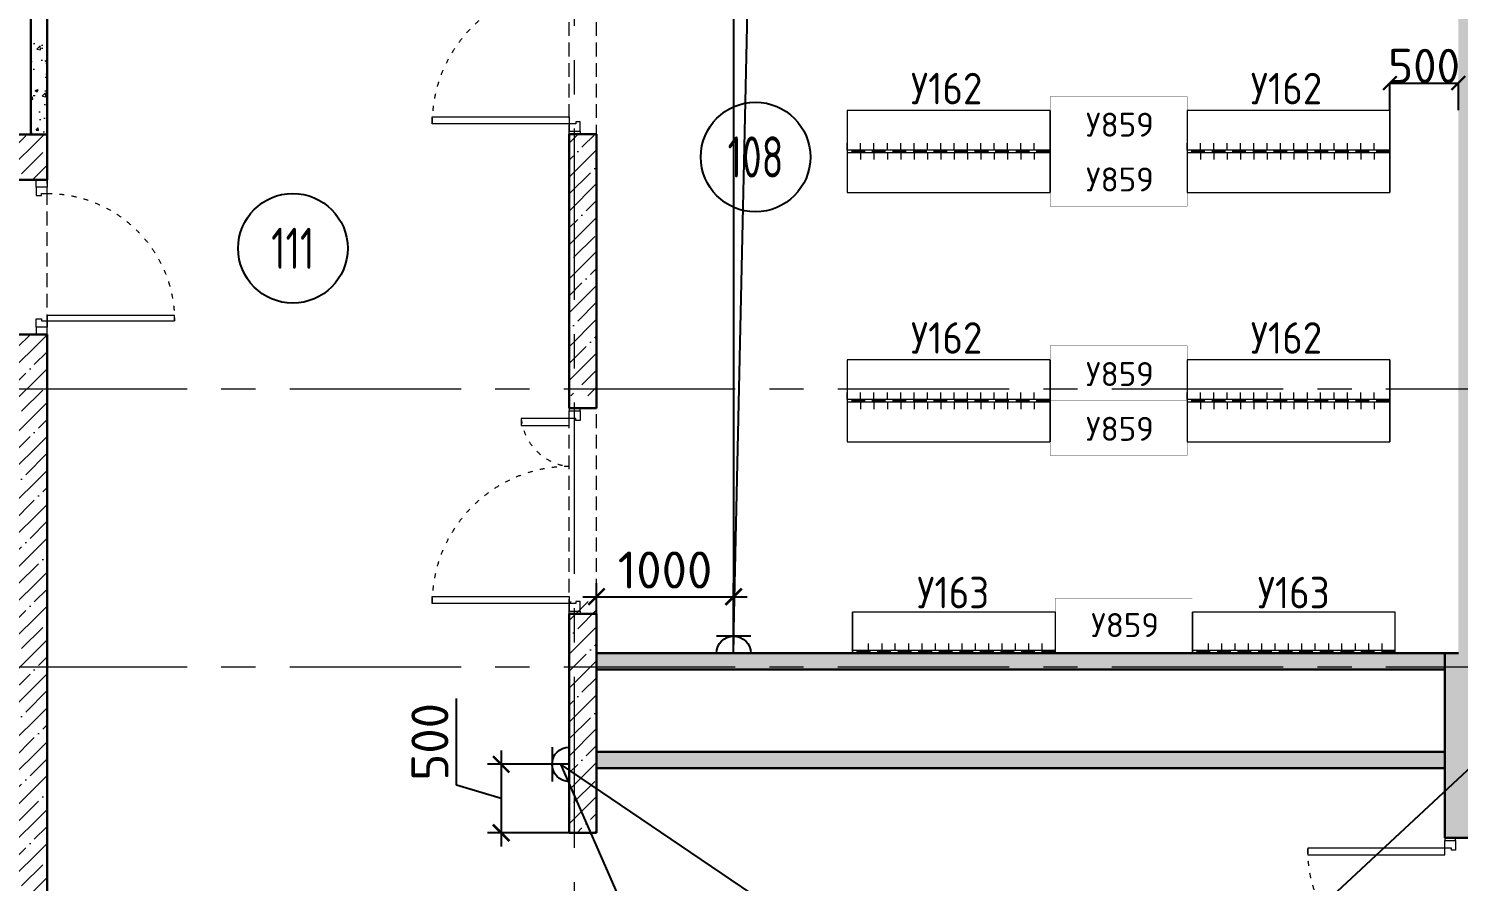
# Model space of a CAD drawing. Header units: millimetres. Extents: x -8417289 to 9420486, y 0 to 166066.
# Drawn here: x -160274 to -149839, y 63150 to 69375 of the extents above; entities that cross this region are included whole.
import ezdxf
from ezdxf import colors
from ezdxf.entities.mleader import LeaderData, LeaderLine
from ezdxf.enums import TextEntityAlignment as Align
from ezdxf.math import Vec2, Vec3

# ---------------------------------------------------------------- set-up
doc = ezdxf.new("R2010")
doc.units = ezdxf.units.MM
doc.header["$MEASUREMENT"] = 0
doc.header["$PDMODE"] = 3
doc.header["$PDSIZE"] = -4
for name, pattern in [('ACAD_ISO03W100', [30, 12, -18]), ('ADSK_Штриховая_ш2 п1', [3, 2, -1]), ('CENTER', [2, 1.25, -0.25, 0.25, -0.25]), ('HIDDEN', [6, 4, -2])]:
    doc.linetypes.add(name, pattern=pattern)
doc.layers.get('0').update_dxf_attribs({"color": 250, "lineweight": 9})
doc.layers.get('Defpoints').update_dxf_attribs({"color": 6})
for name, color, linetype, lineweight in [('_АР ТЕКСТ', 250, 'Continuous', 25), ('АР_Двери', 175, 'Continuous', 18), ('АР_Маркер экспликации', 239, 'Continuous', 13), ('АР_Номер помещения', 1, 'Continuous', 25), ('АР_Оси', 195, 'Continuous', 9), ('АР_Перегородки газоблок', 165, 'Continuous', 30), ('АР_Перегородки газоблок_Штрих', 165, 'Continuous', 5), ('АР_Сущ Несущая стена', 216, 'Continuous', 30), ('АР_тонкая линия', 250, 'Continuous', 0), ('АР_Штриховка монолит', 250, 'Continuous', 9), ('ТХ_мебель передв', 250, 'Continuous', 13)]:
    doc.layers.add(name, color=color, linetype=linetype, lineweight=lineweight)
for name, color, linetype in [('ТХ_мебель передв_поз', 251, 'Continuous'), ('ТХ_привязки ЭО', 96, 'Continuous'), ('ТХ_привязки_ЭО', 96, 'Continuous'), ('ТХ_примечание', 40, 'Continuous'), ('ТХ_размеры', 240, 'Continuous'), ('ТХ_розетки ЭО', 86, 'Continuous')]:
    doc.layers.add(name, color=color, linetype=linetype)
doc.styles.add('GOST 2.304', font='CS_Gost2304.shx')
doc.styles.add('gost_A', font='CS_Gost2304.shx', dxfattribs={"width": 0.71})
doc.styles.add('ISOCPEUR', font='isocpeur.TTF')
doc.styles.add('ISOCPEUR_1', font='isocpeur.TTF', dxfattribs={"width": 0.9, "height": 250})
doc.dimstyles.new('R_100', dxfattribs={"dimtxt": 270, "dimasz": 120, "dimexe": 100, "dimexo": 0, "dimgap": 60, "dimtad": 1, "dimdec": 0, "dimrnd": 50, "dimzin": 0, "dimdsep": 46, "dimtxsty": 'ISOCPEUR', "dimblk": 'ARCHTICK', "dimcen": 0, "dimdle": 100, "dimclrd": 256, "dimclre": 256, "dimclrt": 256, "dimadec": 0, "dimazin": 0, "dimtfac": 2, "dimtdec": 0, "dimtofl": 0, "dimtmove": 1, "dimatfit": 3, "dimfxl": 1, "dimtvp": 3, "dimtolj": 1, "dimtzin": 0, "dimarcsym": 0})
doc.dimstyles.new('Копия SPDS', dxfattribs={"dimtxt": 250, "dimasz": 100, "dimexe": 0.5, "dimexo": 0.625, "dimtad": 1, "dimdec": 0, "dimrnd": 10, "dimtxsty": 'ISOCPEUR', "dimblk": 'ARCHTICK', "dimcen": 2.5, "dimdle": 0.5, "dimclrd": 256, "dimclre": 256, "dimclrt": 256, "dimadec": 0, "dimazin": 2, "dimtfac": 0.75, "dimtdec": 0, "dimtmove": 1, "dimatfit": 3, "dimfxl": 1, "dimtolj": 1, "dimarcsym": 1})
pattern_1 = [(50, (0, 0), (215.17805, -18.82564), [22.5, -247.5]), (355, (0, 0), (-41.6254, 225.65764), [18, -198]), (100.45144, (17.93, -1.57), (173.55265, 206.832), [19.12206, -210.34263]), (46.1842, (0, 60), (320.1724, -49.6558), [33.75, -371.25]), (96.63564, (26.68, 55.86), (280.3986, 292.2356), [28.6831, -315.5141]), (351.18416, (0, 60), (280.3986, 292.2356), [27, -297]), (21, (30, 45), (179.07212, -120.78567), [22.5, -247.5]), (326, (30, 45), (72.9946, 217.545), [18, -198]), (71.45144, (44.92, 34.93), (252.06671, 96.75935), [19.12206, -210.34263]), (37.5, (0, 0), (3.647957, 99.868156), [0, -195.6, 0, -201, 0, -198.75]), (7.5, (0, 0), (78.92086, 118.323514), [0, -114.6, 0, -191.1, 0, -75.75]), (327.5, (-66.9, 0), (160.14673, -6.76646), [0, -75, 0, -234, 0, -310.5]), (317.5, (-96.9, 0), (174.95585, 30.0315), [0, -97.5, 0, -155.4, 0, -220.5])]
pattern_2 = [(45, (-1163391.66, 165205.58), (-123.743687, 123.743687), []), (45, (-1163267.92, 165205.58), (-123.743687, 123.743687), [218.75, -43.75, 0, -43.75])]

# ---------------------------------------------------------------- blocks, each defined once
blk = doc.blocks.new('*U1001')
blk.add_lwpolyline([(100, 80), (100, 1010), (140, 1010), (140, 80)], close=True)
for points in [[(0, 0), (0, 80), (55, 80), (55, 0), (0, 0)], [(55, 80), (55, 0), (115, 0), (115, 40), (100, 40), (100, 80), (55, 80)], [(1075, 80), (1075, 0), (1015, 0), (1015, 40), (1030, 40), (1030, 80), (1075, 80)], [(1130, 0), (1130, 80), (1075, 80), (1075, 0), (1130, 0)]]:
    blk.add_lwpolyline(points)
at = {"linetype": 'ACAD_ISO03W100', "ltscale": 3}
blk.add_arc((100, 80), 930, 0, 90, dxfattribs=at)
blk = doc.blocks.new('Полуторная_на лестницу')
for points in [[(75, 80), (75, 1080), (125, 1080), (125, 80)], [(1375, 430), (1375, 80), (1425, 80), (1425, 430)]]:
    blk.add_lwpolyline(points, close=True)
for points in [[(0, 0), (0, 80), (20, 80), (20, 0), (0, 0)], [(20, 80), (20, 0), (90, 0), (90, 30), (75, 30), (75, 80), (20, 80)], [(1480, 80), (1480, 0), (1410, 0), (1410, 30), (1425, 30), (1425, 80), (1480, 80)], [(1500, 0), (1500, 80), (1480, 80), (1480, 0), (1500, 0)]]:
    blk.add_lwpolyline(points)
at = {"linetype": 'ACAD_ISO03W100', "ltscale": 3}
for centre, radius, start, end in [((75, 80), 1000, 0, 90), ((1465, 40), 392, 95.9075, 174.0925)]:
    blk.add_arc(centre, radius, start, end, dxfattribs=at)
blk = doc.blocks.new('*U86')
at = {"layer": 'АР_Номер помещения', "color": 7}
blk.add_circle((-15188, 6380), 400, dxfattribs=at)
at = {"color": 7, "style": 'ISOCPEUR', "width": 0.7, "flags": 1}
blk.add_attdef('КАТЕГОРИЯ', (-499, -2092), '', height=250, dxfattribs=at)
at = {"layer": 'АР_Номер помещения', "color": 7, "style": 'ISOCPEUR', "width": 0.7}
blk.add_attdef('НОМЕР_ПОМЕЩЕНИЯ', text='', height=300, dxfattribs=at).set_placement((-15188, 6380), align=Align.MIDDLE_CENTER)
blk = doc.blocks.new('*U87')
at = {"layer": 'АР_Номер помещения', "color": 7}
blk.add_circle((-16802, 3659), 400, dxfattribs=at)
at = {"color": 7, "style": 'ISOCPEUR', "width": 0.7, "flags": 1}
blk.add_attdef('КАТЕГОРИЯ', (-499, -2092), '', height=250, dxfattribs=at)
at = {"layer": 'АР_Номер помещения', "color": 7, "style": 'ISOCPEUR', "width": 0.7}
blk.add_attdef('НОМЕР_ПОМЕЩЕНИЯ', text='', height=300, dxfattribs=at).set_placement((-16802, 3659), align=Align.MIDDLE_CENTER)
blk = doc.blocks.new('_DotSmall')
at = {"color": 0, "linetype": 'ByBlock', "const_width": 0.5}
blk.add_lwpolyline([(-0.0625, 0, 1), (0.0625, 0, 1)], format="xyb", close=True, dxfattribs=at)
blk = doc.blocks.new('1480х600')
for p, q in [((168155, -63218), (168105, -63218)), ((168155, -64698), (168155, -63218)), ((168175, -64698), (168175, -63218)), ((168175, -63218), (168225, -63218)), ((168155, -63316), (168105, -63316)), ((168175, -63316), (168225, -63316)), ((168155, -63413), (168105, -63413)), ((168175, -63413), (168225, -63413)), ((168155, -63511), (168105, -63511)), ((168175, -63511), (168225, -63511)), ((168155, -63608), (168105, -63608)), ((168175, -63608), (168225, -63608)), ((168155, -63706), (168105, -63706)), ((168175, -63706), (168225, -63706)), ((168155, -63803), (168105, -63803)), ((168175, -63803), (168225, -63803)), ((168155, -63901), (168105, -63901)), ((168175, -63901), (168225, -63901)), ((168155, -63998), (168105, -63998)), ((168175, -63998), (168225, -63998)), ((168155, -64096), (168105, -64096)), ((168175, -64096), (168225, -64096)), ((168155, -64193), (168105, -64193)), ((168175, -64193), (168225, -64193)), ((168155, -64291), (168105, -64291)), ((168175, -64291), (168225, -64291)), ((168155, -64388), (168105, -64388)), ((168155, -64486), (168105, -64486)), ((168175, -64388), (168225, -64388)), ((168175, -64486), (168225, -64486)), ((168155, -64583), (168105, -64583)), ((168175, -64583), (168225, -64583))]:
    blk.add_line(p, q)
at = {"linetype": 'HIDDEN', "ltscale": 25}
blk.add_line((168165, -64698), (168165, -63218), dxfattribs=at)
at = {"ltscale": 100}
blk.add_lwpolyline([(167865, -64698), (168465, -64698), (168465, -63218), (167865, -63218)], close=True, dxfattribs=at)
blk.add_lwpolyline([(168465, -64698), (167865, -64698)])
blk = doc.blocks.new('Стеллаж гардеробный')
at = {"layer": 'ТХ_мебель передв', "ltscale": 0.1, "const_width": 2}
blk.add_lwpolyline([(267732, -213548), (268132, -213548), (268132, -214548), (267732, -214548)], close=True, dxfattribs=at)
blk = doc.blocks.new('_ArchTick')
at = {"color": 0, "linetype": 'ByBlock', "const_width": 0.15}
blk.add_lwpolyline([(-0.5, -0.5), (0.5, 0.5)], dxfattribs=at)
blk = doc.blocks.new('*D2521')
at = {"layer": 'Defpoints', "color": 0, "lineweight": 13, "transparency": 16777216}
for p in [(-149839, 68977), (-150339, 68778), (-149839, 68778)]:
    blk.add_point(p, dxfattribs=at)
at = {"layer": 'ТХ_размеры', "lineweight": -2, "transparency": 16777216}
for p, q in [((-150339, 68779), (-150339, 68977)), ((-150339, 68977), (-149838, 68977)), ((-149839, 68779), (-149839, 68977))]:
    blk.add_line(p, q, dxfattribs=at)
at = {"layer": 'ТХ_размеры', "lineweight": -2, "transparency": 16777216, "xscale": 100, "yscale": 100, "zscale": 100, "rotation": 180}
blk.add_blockref('_ArchTick', (-150339, 68977), dxfattribs=at)
at = {"layer": 'ТХ_размеры', "lineweight": -2, "transparency": 16777216, "xscale": 100, "yscale": 100, "zscale": 100}
blk.add_blockref('_ArchTick', (-149839, 68977), dxfattribs=at)
at = {"layer": 'ТХ_размеры', "transparency": 16777216, "insert": (-150089, 69102), "char_height": 250, "attachment_point": 5, "style": 'ISOCPEUR'}
blk.add_mtext('\\A1;500', dxfattribs=at)
blk = doc.blocks.new('1480х300')
for p, q in [((167905, -64506), (167905, -63026)), ((167925, -64506), (167925, -63026)), ((167925, -63143), (167975, -63143)), ((167925, -63241), (167975, -63241)), ((167925, -63338), (167975, -63338)), ((167925, -63436), (167975, -63436)), ((167925, -63533), (167975, -63533)), ((167925, -63631), (167975, -63631)), ((167925, -63728), (167975, -63728)), ((167925, -63826), (167975, -63826)), ((167925, -63923), (167975, -63923)), ((167925, -64021), (167975, -64021)), ((167925, -64118), (167975, -64118)), ((167925, -64216), (167975, -64216)), ((167925, -64313), (167975, -64313)), ((167925, -64411), (167975, -64411))]:
    blk.add_line(p, q)
at = {"linetype": 'HIDDEN', "ltscale": 25}
blk.add_line((167915, -64506), (167915, -63026), dxfattribs=at)
blk.add_lwpolyline([(167905, -64506), (167905, -63026), (168205, -63026)])
at = {"ltscale": 100}
blk.add_lwpolyline([(167905, -64506), (168205, -64506), (168205, -63026), (167905, -63026)], close=True, dxfattribs=at)
blk = doc.blocks.new('*U3110')
at = {"color": 0, "linetype": 'ByBlock', "lineweight": -2}
for p, q in [((0, 2.5), (0, -2.5)), ((2.5, 2.5), (2.5, -2.5)), ((0, 0), (2.5, 0)), ((2.5, 0), (5, 0))]:
    blk.add_line(p, q, dxfattribs=at)
blk.add_arc((0, 0), 2.5, 270, 90, dxfattribs=at)
at = {"style": 'GOST 2.304', "width": 0.8, "flags": 1}
blk.add_attdef('MARKA', (-9.86, 4.54), '', height=2.5, dxfattribs=at)
at = {"ltscale": 50, "style": 'gost_A', "width": 0.71}
blk.add_attdef('№GRUP', text='', height=2.5, dxfattribs=at).set_placement((5.14, 6.05), align=Align.MIDDLE_CENTER)
blk = doc.blocks.new('*D2697')
at = {"layer": 'Defpoints', "color": 0, "linetype": 'ByBlock', "lineweight": 13, "ltscale": 500, "transparency": 16777216}
for p in [(-155129, 65228), (-156129, 65062), (-155129, 65062)]:
    blk.add_point(p, dxfattribs=at)
at = {"layer": 'ТХ_привязки_ЭО', "linetype": 'ByBlock', "lineweight": -2, "ltscale": 500, "transparency": 16777216}
for p, q in [((-156129, 65062), (-156129, 65328)), ((-155129, 65062), (-155129, 65328)), ((-156229, 65228), (-155029, 65228))]:
    blk.add_line(p, q, dxfattribs=at)
at = {"layer": 'ТХ_привязки_ЭО', "linetype": 'ByBlock', "lineweight": -2, "ltscale": 500, "transparency": 16777216, "xscale": 120, "yscale": 120, "zscale": 120, "rotation": 180}
blk.add_blockref('_ArchTick', (-156129, 65228), dxfattribs=at)
at = {"layer": 'ТХ_привязки_ЭО', "linetype": 'ByBlock', "lineweight": -2, "ltscale": 500, "transparency": 16777216, "xscale": 120, "yscale": 120, "zscale": 120}
blk.add_blockref('_ArchTick', (-155129, 65228), dxfattribs=at)
at = {"layer": 'ТХ_привязки_ЭО', "linetype": 'ByBlock', "lineweight": 13, "ltscale": 500, "transparency": 16777216, "insert": (-155629, 65423), "char_height": 270, "attachment_point": 5, "style": 'ISOCPEUR'}
blk.add_mtext('\\A1;1000', dxfattribs=at)
blk = doc.blocks.new('_None')
blk = doc.blocks.new('*D2723')
at = {"layer": 'Defpoints', "color": 0, "linetype": 'ByBlock', "lineweight": 13, "ltscale": 500, "transparency": 16777216}
for p in [(-156579, 64005), (-156825, 63505), (-156329, 63505)]:
    blk.add_point(p, dxfattribs=at)
at = {"layer": 'ТХ_привязки_ЭО', "linetype": 'ByBlock', "lineweight": -2, "ltscale": 500, "transparency": 16777216}
for p, q in [((-157150, 63853), (-157150, 64486)), ((-156825, 64105), (-156825, 63405)), ((-156579, 64005), (-156925, 64005)), ((-156825, 63755), (-157150, 63853)), ((-156329, 63505), (-156925, 63505))]:
    blk.add_line(p, q, dxfattribs=at)
at = {"layer": 'ТХ_привязки_ЭО', "linetype": 'ByBlock', "lineweight": -2, "ltscale": 500, "transparency": 16777216, "xscale": 120, "yscale": 120, "zscale": 120}
for p, rotation in [((-156825, 64005), 90), ((-156825, 63505), 270)]:
    blk.add_blockref('_ArchTick', p, dxfattribs=dict(at, rotation=rotation))
at = {"layer": 'ТХ_привязки_ЭО', "linetype": 'ByBlock', "lineweight": 13, "ltscale": 500, "transparency": 16777216, "insert": (-157345, 64169), "char_height": 270, "attachment_point": 5, "rotation": 90, "style": 'ISOCPEUR'}
blk.add_mtext('\\A1;500', dxfattribs=at)

msp = doc.modelspace()

# ---------------------------------------------------------------- hatches: boundary and pattern name
at = {"layer": 'АР_Перегородки газоблок_Штрих', "ltscale": 100}
h = msp.add_hatch(dxfattribs=at)
h.set_pattern_fill('AR-CONC', color=256, scale=30)
h.set_pattern_definition(pattern_1)
h.paths.add_polyline_path([(-160138.9, 70995.7), (-160149.9, 70995.7), (-160258.9, 70995.7), (-160258.8, 68601.9), (-160138.8, 68601.9), (-160138.8, 70487.5)])
h = msp.add_hatch(dxfattribs=at)
h.set_pattern_fill('AR-CONC', color=256, scale=30)
h.set_pattern_definition(pattern_1)
h.paths.add_polyline_path([(-156129.2, 64815.7), (-149938.9, 64815.7), (-149938.9, 64695.7), (-156128.5, 64695.7)])
h = msp.add_hatch(dxfattribs=at)
h.set_pattern_fill('AR-CONC', color=256, scale=30)
h.set_pattern_definition(pattern_1)
h.paths.add_polyline_path([(-156129.2, 64095.7), (-149938.9, 64095.7), (-149938.9, 63975.7), (-156213.9, 63976.5), (-156128.5, 63975.7)])
at = {"layer": 'АР_Штриховка монолит', "ltscale": 100}
h = msp.add_hatch(dxfattribs=at)
h.set_pattern_fill('ANSI35', color=256, scale=700)
h.set_pattern_definition(pattern_2)
h.paths.add_polyline_path([(-149638.9, 76930.7), (-149838.9, 76930.7), (-149838.9, 64815.7), (-149938.9, 64815.7), (-149938.9, 63468.6), (-149638.9, 63468.6), (-149638.9, 64615.7), (-143488.9, 64615.7), (-143288.9, 64615.7), (-143288.9, 64815.7), (-149638.9, 64815.7)])
h.paths.add_polyline_path([(-149638.9, 79700.7), (-149838.8, 79700.7), (-149838.7, 78080.7), (-149638.7, 78080.7), (-149638.9, 82486), (-149838.9, 82485.3), (-149838.8, 81300.7), (-149638.9, 81300.7)])
h = msp.add_hatch(dxfattribs=at)
h.set_pattern_fill('ANSI35', color=256, scale=700)
h.set_pattern_definition(pattern_2)
h.paths.add_polyline_path([(-156388.9, 61655.7), (-160138.9, 61655.7), (-160138.9, 67141.4), (-160438.9, 67141.4), (-160438.9, 61655.7), (-164068.9, 61655.7), (-164068.9, 68441.9), (-160438.9, 68441.9), (-160438.9, 68271.4), (-160138.9, 68271.4), (-160138.9, 68601.9), (-160258.8, 68602), (-160258.8, 70995.7), (-160138.9, 70995.7), (-160138.9, 71983.2), (-160438.9, 71983.2), (-160438.9, 71195.7), (-161627.3, 71195.7), (-161627.3, 70995.7), (-160258.8, 70995.7), (-160258.8, 68602), (-164068.9, 68601.9), (-164068.9, 70995.7), (-161613.4, 70995.7), (-161613.4, 71195.7), (-164068.9, 71195.7), (-164068.9, 71195.7), (-164168.9, 71195.7), (-164168.9, 71195.7), (-167912.8, 71195.7), (-167912.8, 70995.7), (-164268.9, 70995.7), (-164268.9, 61455.7), (-156388.9, 61455.7)])
h = msp.add_hatch(dxfattribs=at)
h.set_pattern_fill('ANSI35', color=256, scale=700)
h.set_pattern_definition([(45, (-1169881.66, 161253.68), (-123.743687, 123.743687), []), (45, (-1169757.92, 161253.68), (-123.743687, 123.743687), [218.75, -43.75, 0, -43.75])])
h.paths.add_polyline_path([(-156128.9, 68605), (-156328.9, 68605), (-156328.9, 66693.5), (-156128.9, 66693.5)])
h = msp.add_hatch(dxfattribs=at)
h.set_pattern_fill('ANSI35', color=256, scale=700)
h.set_pattern_definition([(45, (-1169881.66, 159008.4), (-123.743687, 123.743687), []), (45, (-1169757.92, 159008.4), (-123.743687, 123.743687), [218.75, -43.75, 0, -43.75])])
h.paths.add_polyline_path([(-156128.9, 65193.5), (-156328.9, 65193.5), (-156328.9, 63505.4), (-156128.9, 63505.4)])

# ---------------------------------------------------------------- linework, layer by layer
at = {"layer": 'АР_Оси', "linetype": 'CENTER', "ltscale": 1000}
for p, q in [((-156288.9, 53394.4), (-156288.9, 87701.9)), ((-224367.6, 66745.7), (-140770.4, 66745.7)), ((-224367.6, 64715.7), (-140770.4, 64715.7))]:
    msp.add_line(p, q, dxfattribs=at)
at = {"layer": 'АР_Перегородки газоблок', "ltscale": 100}
for points in [[(-160258.7, 68601.9), (-160258.9, 70995.7)], [(-160138.9, 70995.7), (-160138.8, 68601.9)], [(-149938.9, 64815.7), (-156128.9, 64815.7)], [(-149938.9, 64695.7), (-156128.9, 64695.7)], [(-156128.9, 64095.7), (-149938.9, 64095.7)], [(-156128.9, 63975.7), (-149938.9, 63975.7)]]:
    msp.add_lwpolyline(points, dxfattribs=at)
at = {"layer": 'АР_Сущ Несущая стена', "ltscale": 100}
for p, q in [((-156328.9, 68605), (-156328.9, 66603.5)), ((-156128.9, 68605), (-156328.9, 68605)), ((-156128.9, 68605), (-156128.9, 66603.5)), ((-160438.9, 67141.4), (-160138.9, 67141.4)), ((-160138.9, 67141.4), (-160138.9, 61655.7)), ((-156128.9, 66603.5), (-156328.9, 66603.5)), ((-156328.9, 65103.5), (-156328.9, 63505.4)), ((-156128.9, 65103.5), (-156328.9, 65103.5)), ((-156128.9, 65103.5), (-156128.9, 63505.4)), ((-149938.9, 64815.7), (-149838.9, 64815.7)), ((-149938.9, 63468.6), (-149938.9, 64815.7)), ((-156128.9, 63505.4), (-156328.9, 63505.4)), ((-149638.9, 63468.6), (-149938.9, 63468.6))]:
    msp.add_line(p, q, dxfattribs=at)
for points in [[(-160859, 68601.9), (-160138.9, 68601.9)], [(-160138.9, 68601.9), (-160138.9, 68271.4)], [(-160138.9, 68271.4), (-160438.9, 68271.4)]]:
    msp.add_lwpolyline(points, dxfattribs=at)
at = {"layer": 'АР_тонкая линия', "linetype": 'ADSK_Штриховая_ш2 п1', "ltscale": 50}
for p, q in [((-156328.9, 68422), (-156328.9, 70122)), ((-156128.9, 68422), (-156128.9, 70105)), ((-160138.9, 66588.4), (-160138.9, 68271.4)), ((-156328.9, 64959.2), (-156328.9, 66659.2)), ((-156128.9, 64959.2), (-156128.9, 66642.2))]:
    msp.add_line(p, q, dxfattribs=at)

# ---------------------------------------------------------------- block references
at = {"layer": 'АР_Двери', "rotation": 90.00000000000001}
for p in [(-156248.9, 68605), (-156248.9, 65103.5)]:
    msp.add_blockref('Полуторная_на лестницу', p, dxfattribs=at)
at = {"layer": 'АР_Двери', "xscale": -1}
for name, p, rotation in [('*U1001', (-160218.9, 67141.4), 270), ('Полуторная_на лестницу', (-149858.9, 63468.6), 90)]:
    msp.add_blockref(name, p, dxfattribs=dict(at, rotation=rotation))
at = {"layer": 'АР_Маркер экспликации', "color": 7}
ref = msp.add_blockref('*U87', (-138166.5, 64778.2), dxfattribs=at)
ref.add_attrib('НОМЕР_ПОМЕЩЕНИЯ', '108', dxfattribs={"layer": 'АР_Номер помещения', "color": 7, "height": 300, "style": 'ISOCPEUR', "width": 0.7}).set_placement((-154968.9, 68437.5), align=Align.MIDDLE_CENTER)
ref = msp.add_blockref('*U86', (-143157.1, 61390.9), dxfattribs=at)
ref.add_attrib('НОМЕР_ПОМЕЩЕНИЯ', '111', dxfattribs={"layer": 'АР_Номер помещения', "color": 7, "height": 300, "style": 'ISOCPEUR', "width": 0.7}).set_placement((-158345.6, 67770.8), align=Align.MIDDLE_CENTER)
at = {"layer": 'ТХ_мебель передв'}
for name, p, rotation in [('Стеллаж гардеробный', (-366366.7, -199253.5), 90), ('1480х600', (-217517.3, -99687.1), 90), ('1480х600', (-215037.3, -99687.1), 90), ('Стеллаж гардеробный', (-366366.7, -199653.5), 90), ('Стеллаж гардеробный', (-366366.7, -201073.5), 90), ('1480х600', (-217517.3, -101507.1), 90), ('1480х600', (-215037.3, -101507.1), 90), ('Стеллаж гардеробный', (-366366.7, -201473.5), 90), ('1480х300', (-217286.5, -103089.3), 90.00000000000001), ('1480х300', (-214806.5, -103089.3), 90.00000000000001)]:
    msp.add_blockref(name, p, dxfattribs=dict(at, rotation=rotation))
at = {"layer": 'ТХ_мебель передв', "xscale": -1, "rotation": 90}
msp.add_blockref('Стеллаж гардеробный', (-366328.9, 332947.5), dxfattribs=at)
at = {"layer": 'ТХ_розетки ЭО', "ltscale": 50, "xscale": -50, "yscale": 50, "zscale": 50, "rotation": 270}
msp.add_blockref('*U3110', (-155128.9, 64815.7), dxfattribs=at)
at = {"layer": 'ТХ_розетки ЭО', "ltscale": 50, "xscale": -50, "yscale": 50, "zscale": 50}
msp.add_blockref('*U3110', (-156328.9, 64005.4), dxfattribs=at)

# ---------------------------------------------------------------- texts
at = {"layer": 'ТХ_мебель передв_поз', "style": 'ISOCPEUR_1', "width": 0.9}
for s, p in [('У162', (-153834.4, 68821.8, 0.6)), ('У162', (-151354.4, 68821.8, 0.6)), ('У162', (-153834.4, 67001.8, 0.6)), ('У162', (-151354.4, 67001.8, 0.6)), ('У163', (-153788.4, 65143.3, 0.6)), ('У163', (-151303.4, 65143.3, 0.6))]:
    msp.add_text(s, height=230, dxfattribs=at).set_placement(p)
at = {"layer": 'ТХ_мебель передв_поз', "style": 'ISOCPEUR'}
for p in [(-152556.5, 68585.7), (-152556.5, 68185.7), (-152556.5, 66765.7), (-152556.5, 66365.7), (-152518.7, 64933.3)]:
    msp.add_text('У859', height=175, dxfattribs=at).set_placement(p)

# ---------------------------------------------------------------- dimensions: what is measured, and where the dimension line sits
at = {"layer": 'ТХ_привязки_ЭО', "linetype": 'ByBlock', "lineweight": 13, "ltscale": 500}
dim = msp.add_linear_dim(base=(-155128.9, 65227.9), p1=(-156128.9, 65062), p2=(-155128.9, 65062), dimstyle='R_100', override={"dimpost": '\\X'}, dxfattribs=at)
dim.commit()
dim.dimension.update_dxf_attribs({"geometry": '*D2697', "text_midpoint": (-155628.9, 65422.9)})
dim = msp.add_linear_dim(base=(-156824.7, 63505.4), p1=(-156578.9, 64005.4), p2=(-156328.9, 63505.4), angle=90, dimstyle='R_100', override={"dimpost": '\\X'}, dxfattribs=at)
dim.commit()
dim.dimension.update_dxf_attribs({"geometry": '*D2723', "text_midpoint": (-157344.7, 63912.9)})
at = {"layer": 'ТХ_размеры'}
dim = msp.add_linear_dim(base=(-149838.9, 68976.6), p1=(-150338.9, 68778.3), p2=(-149838.9, 68778.3), dimstyle='Копия SPDS', dxfattribs=at)
dim.commit()
dim.dimension.update_dxf_attribs({"geometry": '*D2521', "text_midpoint": (-150088.9, 69102.3)})

# ---------------------------------------------------------------- leaders
at = {"layer": '_АР ТЕКСТ'}
ml = msp.add_multileader_mtext('Standard', dxfattribs=at)
ml.set_content('{\\W0.8;-2,550}', color=256, style='ISOCPEUR')
ml.set_leader_properties(color=256, linetype='Continuous', lineweight=-1)
ml.set_arrow_properties(name='DOTSMALL')
ml.build(insert=Vec2(0, 0))
ml.multileader.update_dxf_attribs({"has_text_frame": 1, "text_left_attachment_type": 4, "text_right_attachment_type": 4, "dogleg_length": 100, "arrow_head_size": 180})
ctx = ml.context
ctx.base_point, ctx.char_height, ctx.arrow_head_size, ctx.landing_gap_size, ctx.plane_origin = Vec3(-302775.8, 123943.3, -2), 250, 180, 50, Vec3(-302295.5, 121699.2, -2)
ctx.left_attachment, ctx.right_attachment = 4, 4
notes = []
notes.append((ctx, [(0, (0, 0, 0), (0, 0), (1, 0), 1, [])]))
ctx.mtext.insert, ctx.mtext.width, ctx.mtext.defined_height, ctx.mtext.line_spacing_style, ctx.mtext.flow_direction = Vec3(-302725.8, 124276.6, -2), 801.086, 330.7, 2, 5
ml = msp.add_multileader_mtext('Standard', dxfattribs=at)
ml.set_content('{\\W0.8;-2,550}', color=256, style='ISOCPEUR')
ml.set_leader_properties(color=256, linetype='Continuous', lineweight=-1)
ml.set_arrow_properties(name='DOTSMALL')
ml.build(insert=Vec2(0, 0))
ml.multileader.update_dxf_attribs({"has_text_frame": 1, "text_left_attachment_type": 4, "text_right_attachment_type": 4, "dogleg_length": 100, "arrow_head_size": 180})
ctx = ml.context
ctx.base_point, ctx.char_height, ctx.arrow_head_size, ctx.landing_gap_size, ctx.plane_origin = Vec3(-314736, 120073.3, -2), 250, 180, 50, Vec3(-314255.7, 117829.3, -2)
ctx.left_attachment, ctx.right_attachment = 4, 4
notes.append((ctx, [(0, (0, 0, 0), (0, 0), (1, 0), 1, [])]))
ctx.mtext.insert, ctx.mtext.width, ctx.mtext.defined_height, ctx.mtext.line_spacing_style, ctx.mtext.flow_direction = Vec3(-314686, 120406.6, -2), 801.086, 330.7, 2, 5
at = {"layer": 'ТХ_привязки ЭО'}
ml = msp.add_multileader_mtext('Standard', dxfattribs=at)
ml.set_content('{\\fArial|b0|i0|c204|p34;Розетка на \\fArial|b0|i0|c0|p34;H-1800\\fArial|b0|i0|c204|p34;мм от УЧП\\Pдля подкл.:\\P- 1х0.5кВт/220В/1Ф - доп. оборуд-е}', color=256, style='ISOCPEUR')
ml.set_leader_properties()
ml.set_arrow_properties(name='NONE')
ml.build(insert=Vec2(0, 0))
ml.multileader.update_dxf_attribs({"text_left_attachment_type": 6, "text_right_attachment_type": 6, "dogleg_length": 0.36})
ctx = ml.context
ctx.base_point, ctx.char_height, ctx.plane_origin = Vec3(-147753.3, 69816.8), 200, Vec3(-144387.2, 76414.9)
ctx.left_attachment, ctx.right_attachment = 6, 6
notes.append((ctx, [(0, (1, 1, 0), (-147753.6, 69816.8), (1, 0), 0.36, [(3, [(-155128.9, 70133.2), (-155128.9, 64878.2), (-155003.9, 70565.7), (-160013.9, 71485.8)], 0, [])])]))
ctx.mtext.insert, ctx.mtext.width, ctx.mtext.flow_direction = Vec3(-147751.3, 70075.6), 4801.524, 5
ml = msp.add_multileader_mtext('Standard', dxfattribs=at)
ml.set_content('\\A1;{\\fArial|b0|i0|c204|p34;Кабель из стены на Н-1200 \\A0;мм от УЧП\\A1; (\\fArial|b0|i0|c0|p34;L-1\\fArial|b0|i0|c204|p34;,0м)\\Pдля подкл. электросушителя для рук \\A0;(поз. У240):\\P- 1,0 кВт/220В/1Ф}', color=256, style='ISOCPEUR')
ml.set_leader_properties()
ml.set_arrow_properties(name='NONE')
ml.build(insert=Vec2(0, 0))
ml.multileader.update_dxf_attribs({"text_left_attachment_type": 6, "text_right_attachment_type": 6, "dogleg_length": 0.36})
ctx = ml.context
ctx.base_point, ctx.char_height, ctx.landing_gap_size, ctx.plane_origin = Vec3(-158551.4, 51717.5), 200, 0, Vec3(-183142.2, 39733)
ctx.left_attachment, ctx.right_attachment = 6, 6
notes.append((ctx, [(0, (1, 1, 0), (-158551.7, 51717.5), (1, 0), 0.36, [(1, [(-161338.9, 68398.8)], 0, [])])]))
ctx.mtext.insert, ctx.mtext.width, ctx.mtext.flow_direction = Vec3(-158551.4, 51957.5), 6437.978, 5
ml = msp.add_multileader_mtext('Standard', dxfattribs=at)
ml.set_content('{\\fArial|b0|i0|c204|p34;Розетка на \\fArial|b0|i0|c0|p34;H-1800\\fArial|b0|i0|c204|p34;мм от УЧП\\Pдля подкл.:\\P- 1х0.5кВт/220В/1Ф - доп. оборуд-е}', color=256, style='ISOCPEUR')
ml.set_leader_properties()
ml.set_arrow_properties(name='NONE')
ml.build(insert=Vec2(0, 0))
ml.multileader.update_dxf_attribs({"text_left_attachment_type": 6, "text_right_attachment_type": 6, "dogleg_length": 0.36})
ctx = ml.context
ctx.base_point, ctx.char_height, ctx.plane_origin = Vec3(-150862, 51351.2, -0.6), 200, Vec3(-138979.5, 66873.2, -0.6)
ctx.left_attachment, ctx.right_attachment = 6, 6
notes.append((ctx, [(0, (1, 1, 0), (-150862.4, 51351.2, -0.6), (1, 0), 0.36, [(2, [(-149138.9, 64553.2, -0.6), (-152532.8, 61393.2, -0.6), (-156391.4, 64005.4, -0.6)], 0, [])])]))
ctx.mtext.insert, ctx.mtext.width, ctx.mtext.flow_direction = Vec3(-150860, 51610, -0.6), 4801.524, 5
at = {"layer": 'ТХ_примечание'}
ml = msp.add_multileader_mtext('Standard', dxfattribs=at)
ml.set_content('{\\C256;зона оборудования ДИТ}', color=7, style='ISOCPEUR')
ml.set_leader_properties(color=256, lineweight=25)
ml.build(insert=Vec2(0, 0))
ml.multileader.update_dxf_attribs({"text_left_attachment_type": 6, "text_right_attachment_type": 6, "dogleg_length": 150, "arrow_head_size": 225, "scale": 75})
ctx = ml.context
ctx.base_point, ctx.scale, ctx.char_height, ctx.arrow_head_size, ctx.landing_gap_size, ctx.plane_origin = Vec3(-187461.8, 58846.3, -0.6), 75, 187.5, 225, 150, Vec3(-153510.6, 47298.9, -0.6)
ctx.left_attachment, ctx.right_attachment, ctx.text_align_type = 6, 6, 1
notes.append((ctx, [(1, (1, 1, 0), (-185062.7, 58846.3, -0.6), (-1, 0), 150, [(1, [(-183019.8, 66957.2, -0.6)], 0, [])])]))
ctx.mtext.insert, ctx.mtext.width, ctx.mtext.defined_height, ctx.mtext.alignment, ctx.mtext.line_spacing_factor, ctx.mtext.flow_direction = Vec3(-186674.5, 59071.3, -0.6), 2623.525, 2263.3, 2, 0.8, 5
for ctx, leaders in notes:
    for number, flags, end, landing, length, lines in leaders:
        leader = LeaderData()
        leader.index, (leader.has_last_leader_line, leader.has_dogleg_vector, leader.attachment_direction) = number, flags
        leader.last_leader_point, leader.dogleg_vector, leader.dogleg_length = Vec3(end), Vec3(landing), length
        for number, points, colour, breaks in lines:
            line = LeaderLine()
            line.index, line.vertices, line.color, line.breaks = number, Vec3.list(points), colors.encode_raw_color(colour), breaks
            leader.lines.append(line)
        ctx.leaders.append(leader)

doc.saveas('drawing.dxf')
